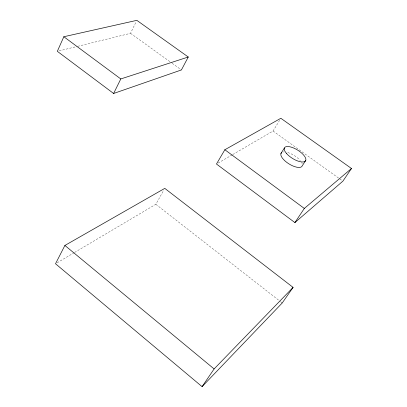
<?xml version="1.0" encoding="UTF-8"?>
<svg xmlns="http://www.w3.org/2000/svg" width="407" height="407" viewBox="0 0 407 407"><rect width="100%" height="100%" fill="white"/><g stroke="black" fill="none" stroke-linecap="round" stroke-linejoin="round"><path stroke-width="0.31" stroke-dasharray="2.04 1.53" d="M77.63 46.327L130.525 33.313L136.284 21.479M74.593 252.442L155.84 204.289L163.853 190.013M232.789 154.507L273.056 131.029L279.879 119.877M57.148 262.785L74.049 252.767M218.101 163.075L232.249 154.828M59.178 50.865L77.015 46.479M273.056 131.029L342.368 180.789M130.525 33.313L171.652 62.912M172.166 63.283L181.415 69.943M155.84 204.289L280.23 301.424M280.728 301.816L282.224 302.986M283.262 151.994A12.347 4.955 31.9 0 1 284.223 151.933M287.774 152.518A12.347 4.955 31.9 0 1 300.28 160.582M301.643 162.535A12.347 4.955 31.9 0 1 302.182 163.741"/><path stroke-width="0.61" d="M63.838 36.732L57.331 51.318L113.614 93.483L181.415 69.943L188.268 57.005L136.833 20.35L63.838 36.732L120.798 78.948L188.268 57.005M113.614 93.483L120.798 78.948M64.901 245.452L55.51 263.756L202.086 386.65L282.224 302.986L293.086 287.393L164.779 188.37L64.901 245.452L214.113 368.935L202.086 386.65M224.852 149.745L216.468 164.026L294.902 222.588L342.882 181.156L351.49 168.498L280.85 118.279L224.852 149.745L304.319 208.445L351.49 168.498M280.942 153.51L284.361 148.056M305.794 160.338L302.294 165.756A12.347 4.955 31.9 0 1 288.543 163.619A12.347 4.955 31.9 0 1 281.771 152.508M294.902 222.588L304.319 208.445M214.113 368.935L293.086 287.393M286.391 153.337A12.393 4.894 31.8 0 0 305.036 161.376A12.393 4.894 31.8 0 0 293.742 148.051A12.393 4.894 31.8 0 0 286.391 153.337"/></g></svg>
